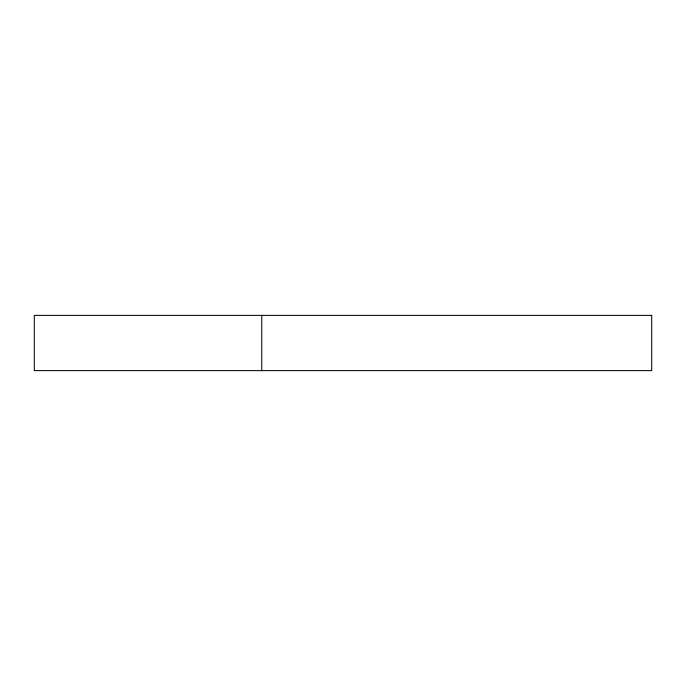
<?xml version="1.0" encoding="UTF-8"?>
<svg xmlns="http://www.w3.org/2000/svg" width="686" height="686" viewBox="0 0 686 686"><rect width="100%" height="100%" fill="white"/><g stroke="black" fill="none" stroke-linecap="round" stroke-linejoin="round"><path stroke-width="1.03" d="M261.76 315.38L261.76 370.62M651.7 315.38L34.3 315.38L34.3 370.62L651.7 370.62L651.7 315.38"/></g></svg>
